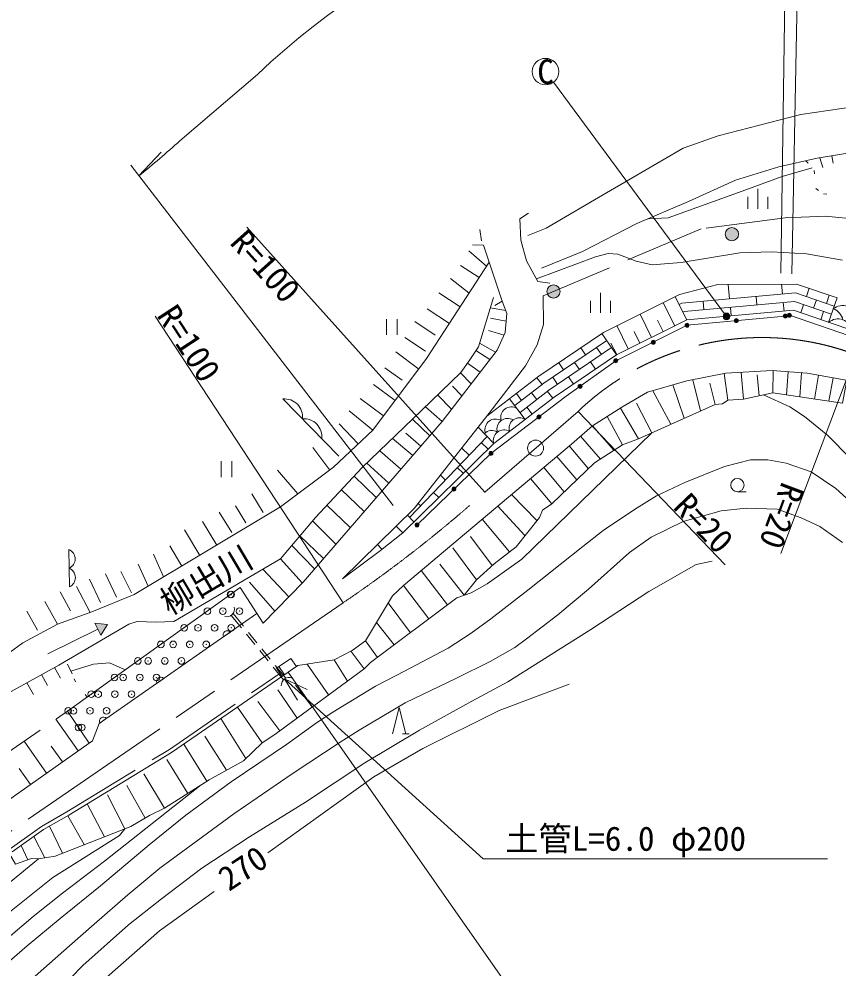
# Model space of a CAD drawing. Units: millimetres, scale not verified. Extents: x 40000 to 680000, y 20000 to 380000.
# Drawn here: x 114033 to 175646, y 264390 to 335818 of the extents above; entities that cross this region are included whole.
import ezdxf
from ezdxf.enums import TextEntityAlignment as Align

# ---------------------------------------------------------------- set-up
doc = ezdxf.new("R2010")
doc.units = ezdxf.units.MM
doc.header["$LTSCALE"] = 1000
doc.header["$PDMODE"] = 32
doc.header["$PDSIZE"] = 500
for name, pattern in [('CHAIN', [18.5, 12, -1.5, 3.5, -1.5]), ('DASHED', [7.5, 6, -1.5]), ('DOTTED', [1.75, 0.25, -1.5])]:
    doc.linetypes.add(name, pattern=pattern)
for name, color, linetype, lineweight in [('M-BGD', 7, 'Continuous', 13), ('M-BMK', 2, 'CHAIN', 13), ('M-BMK-SRVR', 3, 'Continuous', 13), ('M-STR-HTXT', 7, 'Continuous', 13), ('M-STR-STRC', 7, 'Continuous', 13)]:
    doc.layers.add(name, color=color, linetype=linetype, lineweight=lineweight)
doc.layers.add('M-BMK-HTXT', color=7, linetype='Continuous')
doc.styles.add('ＭＳ ゴシック', font='')
doc.styles.get('ＭＳ ゴシック').set_extended_font_data('MS Gothic')

msp = doc.modelspace()

# ---------------------------------------------------------------- hatches: boundary and pattern name
at = {"layer": 'M-BGD'}
for points in [[(167162, 319621, -1), (168162, 319621, -1)], [(153744, 315308, -1), (154744, 315308, -1)], [(171530, 313460, -1), (171830, 313460, -0.41421), (171680, 313310, -0.41421)], [(171839, 313518, -1), (172139, 313518, -0.41421), (171989, 313368, -0.41421)], [(164146, 312770, -1), (164446, 312770, -0.41421), (164296, 312620, -0.41421)], [(167838, 313115, -1), (168138, 313115, -0.41421), (167988, 312965, -0.41421)], [(161600, 311483, -1), (161900, 311483, -0.41421), (161750, 311333, -0.41421)], [(158781, 310096, -1), (159081, 310096, -0.41421), (158931, 309946, -0.41421)], [(156095, 308176, -1), (156395, 308176, -0.41421), (156245, 308026, -0.41421)], [(152996, 305868, -1), (153296, 305868, -0.41421), (153146, 305718, -0.41421)], [(149379, 303119, -1), (149679, 303119, -0.41421), (149529, 302969, -0.41421)], [(146604, 300431, -1), (146904, 300431, -0.41421), (146754, 300281, -0.41421)], [(143829, 297743, -1), (144129, 297743, -0.41421), (143979, 297593, -0.41421)], [(120182, 289451), (120679, 290253), (119741, 290348)]]:
    msp.add_hatch(color=256, dxfattribs=at).paths.add_polyline_path(points)
at = {"layer": 'M-STR-HTXT'}
msp.add_hatch(color=256, dxfattribs=at).paths.add_polyline_path([(167300, 313682, -1), (167222, 313188, -1)])

# ---------------------------------------------------------------- linework, layer by layer
at = {"layer": 'M-BGD'}
for p, q in [((174510, 324640), (174275, 325371)), ((175269, 324978), (175181, 325519)), ((169606, 321528), (169606, 323028)), ((168856, 321528), (168856, 322428)), ((170356, 321528), (170356, 322428)), ((148820, 319114), (148711, 319971)), ((147863, 318361), (149213, 317218)), ((147249, 317272), (148657, 316360)), ((146494, 316281), (147895, 315184)), ((167489, 314761), (167391, 315843)), ((171473, 315122), (171406, 315865)), ((145610, 315214), (147232, 314162)), ((157778, 313699), (157778, 315199)), ((173263, 314931), (173474, 315546)), ((174776, 314411), (174987, 315026)), ((157028, 313699), (157028, 314599)), ((158528, 313699), (158528, 314599)), ((163366, 312720), (162500, 314467)), ((164262, 313163), (163396, 314911)), ((165556, 313933), (165497, 314581)), ((169540, 314295), (169481, 314942)), ((171590, 313828), (171532, 314475)), ((172841, 313701), (173052, 314316)), ((173808, 314056), (174019, 314671)), ((174940, 312981), (175574, 314825)), ((144735, 314001), (146419, 312909)), ((149481, 314075), (150648, 313870)), ((161618, 311854), (160753, 313601)), ((167607, 313467), (167548, 314114)), ((174354, 313182), (174565, 313797)), ((141690, 313237), (141690, 312037)), ((142490, 313237), (142490, 312037)), ((143808, 313042), (145349, 312029)), ((150680, 313084), (149505, 313293)), ((162492, 312287), (162059, 313161)), ((171989, 313518), (189157, 307625)), ((150524, 312021), (149341, 312361)), ((158980, 310547), (157882, 312158)), ((159871, 310989), (159005, 312736)), ((160745, 311421), (160312, 312295)), ((143064, 311856), (144616, 310811)), ((149889, 310748), (148676, 311426)), ((158997, 310556), (158565, 311429)), ((142383, 310765), (144105, 309467)), ((149453, 310182), (148404, 310862)), ((156660, 310539), (156294, 311076)), ((157852, 310565), (157486, 311102)), ((157392, 309465), (157026, 310002)), ((141542, 309569), (142868, 308631)), ((148733, 309248), (147780, 309921)), ((155007, 309413), (154641, 309950)), ((156199, 309439), (155833, 309976)), ((170736, 307671), (170763, 309347)), ((148041, 308351), (147244, 309176)), ((153389, 308300), (152994, 308815)), ((154547, 308313), (154181, 308850)), ((155739, 308339), (155373, 308876)), ((165308, 306317), (164731, 308671)), ((167352, 307122), (167093, 309127)), ((169707, 307450), (169560, 309040)), ((171767, 307519), (171899, 309261)), ((172763, 307372), (172901, 309185)), ((173870, 307209), (174188, 309000)), ((174957, 307049), (175269, 308808)), ((140701, 308319), (142321, 307099)), ((147352, 307457), (146633, 308181)), ((164078, 305763), (163226, 308278)), ((166397, 306808), (166015, 308405)), ((138084, 302915), (133888, 307220)), ((139706, 307259), (141451, 305944)), ((146567, 306440), (145526, 307518)), ((152119, 305685), (150931, 307232)), ((151843, 307112), (151447, 307628)), ((152992, 307175), (152596, 307691)), ((154181, 307269), (153785, 307784)), ((163080, 305313), (161706, 307837)), ((167352, 307122), (168544, 307200)), ((145861, 305524), (144613, 306637)), ((152635, 306081), (152239, 306596)), ((161644, 304666), (160483, 306892)), ((138865, 306321), (140644, 304875)), ((138109, 305360), (139549, 303838)), ((144934, 304454), (143630, 305689)), ((149744, 303861), (148586, 305104)), ((158790, 303356), (157171, 305198)), ((144260, 303674), (143132, 304640)), ((143419, 298300), (149243, 304398)), ((157776, 302698), (156277, 304420)), ((143655, 302975), (142138, 304253)), ((149318, 303442), (148801, 303936)), ((156874, 301971), (155428, 303686)), ((159442, 303779), (160625, 304207)), ((136136, 303560), (137406, 301866)), ((141167, 303318), (142758, 301940)), ((147903, 302996), (147346, 303528)), ((155994, 301124), (154497, 302901)), ((129240, 302543), (129240, 301343)), ((130040, 302543), (130040, 301343)), ((140206, 302393), (141845, 300886)), ((133477, 301859), (135013, 300071)), ((146108, 301115), (145730, 301476)), ((147462, 301620), (147006, 302055)), ((155056, 300222), (153504, 302064)), ((139238, 301397), (140899, 299792)), ((131561, 300080), (132408, 298667)), ((138295, 300391), (140006, 298761)), ((145606, 299797), (145210, 300175)), ((152998, 298070), (151095, 300034)), ((168075, 300240), (168742, 300240)), ((144257, 299177), (144049, 299341)), ((129104, 298689), (130037, 297175)), ((130332, 299186), (131093, 297889)), ((137198, 299220), (138956, 297548)), ((152098, 296945), (150060, 299162)), ((127844, 297996), (128910, 296217)), ((136115, 298039), (137867, 296290)), ((143744, 297970), (143250, 298472)), ((150942, 295725), (148882, 298170)), ((126485, 297359), (127629, 295449)), ((142909, 297149), (142416, 297651)), ((135172, 296926), (136938, 295217)), ((149636, 294688), (148006, 296862)), ((117792, 295883), (117822, 293071)), ((125387, 296155), (126291, 294647)), ((134556, 296199), (136261, 294435)), ((141349, 295900), (140998, 296257)), ((148450, 293604), (146681, 296024)), ((124146, 295531), (124916, 293824)), ((133700, 295189), (135339, 293377)), ((122992, 294778), (123758, 293130)), ((132388, 294414), (134335, 292335)), ((146265, 291728), (144293, 294302)), ((147511, 292442), (145694, 294795)), ((119347, 293661), (120159, 291897)), ((120553, 294047), (121372, 292291)), ((121699, 294239), (122503, 292620)), ((118368, 293101), (119378, 291149)), ((131385, 293420), (133284, 291245)), ((144875, 290678), (142965, 293184)), ((117131, 292691), (117896, 291282)), ((115972, 291988), (116942, 290265)), ((143475, 289629), (141807, 291863)), ((114633, 291247), (115421, 289807)), ((130767, 289984), (129996, 290934)), ((130920, 290114), (130136, 291078)), ((119741, 290348), (120182, 289451)), ((120679, 290253), (119741, 290348)), ((120679, 290253), (120182, 289451)), ((142245, 288707), (140928, 290400)), ((119961, 289900), (116193, 288044)), ((129421, 289316), (129934, 289674)), ((131776, 288743), (131146, 289519)), ((131929, 288872), (131298, 289648)), ((140997, 287771), (140103, 289028)), ((132785, 287501), (132154, 288277)), ((132938, 287630), (132307, 288406)), ((118029, 286538), (117687, 287252)), ((134099, 286199), (133316, 287164)), ((137326, 284950), (135703, 287261)), ((138742, 285992), (137740, 287594)), ((116183, 285660), (115734, 286475)), ((117147, 286211), (116705, 287011)), ((133935, 286085), (133163, 287035)), ((134012, 286464), (133587, 287082)), ((115118, 284972), (114626, 285863)), ((124416, 285828), (124930, 286186)), ((134954, 283204), (133503, 285321)), ((136088, 284039), (134830, 285675)), ((133660, 282252), (132008, 284453)), ((118493, 280737), (116814, 283121)), ((120108, 282826), (120622, 283184)), ((131093, 280156), (129221, 283167)), ((116109, 279058), (114411, 281467)), ((129633, 279274), (128020, 281848)), ((142880, 282006), (143380, 282006)), ((117301, 279897), (116461, 281089)), ((128170, 278443), (126435, 281250)), ((126726, 277524), (125146, 280093)), ((114904, 278209), (114055, 279414)), ((123520, 275675), (122144, 278140)), ((122005, 274876), (120702, 277420)), ((120460, 274270), (119160, 276744)), ((118947, 273677), (117697, 275856)), ((117295, 273029), (116317, 275065)), ((115966, 272692), (115159, 274299)), ((114701, 272539), (114207, 273619))]:
    msp.add_line(p, q, dxfattribs=at)
for points in [[(152314, 319511), (153679, 320083), (157324, 322197), (164004, 326092), (166624, 327015), (172840, 328636), (176972, 329232), (183174, 329884), (189368, 330247), (192757, 330036), (196572, 329454)], [(153348, 317075), (156419, 318328), (160507, 320414), (164393, 322077), (167940, 323682), (171193, 324681), (174066, 325337), (179585, 326236), (184734, 326274), (192828, 326493), (196614, 326177), (202825, 325115), (206981, 324456), (213017, 323891), (217738, 323857), (221547, 324322), (224535, 324962), (227423, 326362), (230414, 328135), (232577, 329010)], [(161379, 320787), (162862, 320864), (168428, 322856), (171435, 323970), (173690, 324607)], [(153967, 315941), (153073, 316057), (152206, 317620), (151777, 319178), (151721, 320775), (152366, 321207)], [(148153, 318829), (148980, 318793), (150391, 314588), (149835, 314255)], [(152958, 316265), (157402, 317927), (158367, 318156), (159089, 318118), (160457, 317599), (161671, 317303), (163840, 317493), (168265, 318217), (170648, 318285), (173273, 318131), (175995, 317660)], [(66340, 269433), (73032, 271642), (76804, 272692), (78659, 272736), (80811, 272439), (82332, 272628), (103567, 281680), (105685, 282745), (111211, 286609), (114325, 288857), (116942, 290265), (119516, 291199), (122701, 292496), (133707, 299091), (137696, 302084), (140644, 304875), (144700, 310256), (149408, 317518)], [(138374, 293676), (141234, 295809), (142909, 297149), (149744, 303861), (154281, 307345), (158980, 310547), (164262, 313163), (172288, 313891), (189304, 308050), (191547, 307341), (194201, 306782), (198108, 306044), (202815, 305368), (204652, 305265), (208167, 305213), (211284, 305449), (216269, 306269), (220466, 307441), (223799, 308792), (227278, 310330), (231922, 312715), (238407, 316115)], [(149236, 305930), (153137, 308926), (157993, 312234), (163723, 315073), (166602, 315838), (172527, 315871), (175574, 314825)], [(163685, 314328), (163903, 314436), (172448, 315211), (175363, 314210)], [(104976, 280538), (117023, 287186), (122305, 290269), (122917, 290463), (124320, 290429), (125687, 290459), (133700, 295189), (136335, 298299), (139850, 302051), (144317, 306351), (147278, 309208), (147952, 310164), (148593, 311154), (149717, 314852)], [(119310, 281313), (117677, 283715), (130679, 293020), (132409, 290337), (135399, 293439), (145861, 305524), (150007, 310901), (150614, 312216), (150724, 313657), (150391, 314588)], [(138374, 293676), (143758, 298971), (149415, 306156), (152145, 309724), (153026, 311301), (153482, 312825), (153464, 314977)], [(163973, 313746), (164082, 313800), (172368, 314551), (175152, 313595)], [(163973, 313746), (164082, 313800), (172368, 314551), (175152, 313595)], [(155199, 307428), (158931, 310096), (161750, 311483), (164296, 312770), (171680, 313460)], [(151327, 306716), (153519, 308399), (158248, 311621)], [(151723, 306201), (153900, 307872), (158614, 311084)], [(113530, 273134), (115882, 274816), (117786, 275907), (125508, 280612), (135004, 287147), (137740, 287594), (139102, 288278), (140103, 289028), (142135, 292407), (142965, 293184), (155597, 303828), (157171, 305198), (159390, 306597), (161322, 307725), (164276, 308583), (167208, 309149), (170680, 309354), (173327, 309153), (177233, 308459)], [(168360, 309217), (168541, 307200), (170736, 307671), (175992, 306897), (176298, 308625)], [(143979, 297743), (149529, 303119), (155199, 307428)], [(170045, 307523), (172016, 306637), (173126, 305907), (174878, 304468), (176583, 302749), (178556, 300363), (180186, 298506), (181297, 297394), (182696, 296339), (184003, 295706), (186982, 294749), (189544, 294187), (194712, 293107), (198047, 292486), (200892, 292177), (203480, 292209), (208468, 292868), (210377, 292973), (220578, 292754)], [(159286, 306531), (160625, 304207), (166397, 306808), (166967, 306849), (167352, 307122)], [(152522, 301237), (154124, 299325), (157327, 302406), (159442, 303779), (158281, 305898)], [(139998, 286917), (140474, 287379), (146980, 292256), (148041, 292628), (149259, 293310), (151855, 295151), (161644, 304666)], [(110259, 262268), (114642, 266060), (117136, 268120), (120158, 270584), (123821, 273662), (126585, 275891), (129996, 278401), (134165, 281220), (136402, 282836), (137646, 283646), (140848, 285597), (142465, 286427), (146325, 288467), (148038, 289584), (149539, 290671), (152303, 292837), (156459, 296122), (157974, 297314), (160324, 298903), (161985, 299926), (164111, 300934), (167106, 302139), (169057, 302628), (170357, 302635), (171750, 302397), (173627, 301734), (175494, 300471), (177906, 298280)], [(147511, 292442), (148450, 293604), (149768, 294808), (151422, 296099), (153178, 298296), (153413, 298858), (154124, 299325)], [(114814, 263402), (117823, 266059), (119700, 267688), (122215, 269910), (124623, 271898), (126983, 273635), (130201, 276006), (134591, 278994), (138196, 281400), (139624, 282298), (143091, 284341), (146956, 286213), (149468, 287461), (151339, 288513), (152202, 289162), (154575, 290966), (156877, 292903), (159969, 295655), (161599, 296814), (163986, 297986), (166862, 298789), (168726, 299005), (171059, 298931), (172880, 298274), (174267, 297624), (175981, 296427)], [(109780, 255138), (116063, 261715), (118833, 264572), (122273, 267646), (124750, 269593), (127789, 271914), (131376, 274273), (135598, 276878), (140059, 279835), (144170, 282302), (148108, 284472), (150810, 285933), (157045, 289861), (161419, 292724), (164979, 294761), (166170, 295010)], [(72579, 264247), (79077, 263344), (81448, 263266), (92514, 266075), (95096, 266493), (98243, 266824), (100270, 267901), (119569, 281495), (120054, 282788), (131935, 291069)], [(132332, 281331), (133201, 281905), (133660, 282252), (139998, 286917), (139022, 288217)], [(117940, 286724), (119635, 287259), (120854, 287348), (122024, 286826)], [(134898, 287074), (134473, 287692), (133402, 286955), (133827, 286337)], [(132761, 273055), (140737, 278786), (144421, 280923), (150152, 283783), (155421, 285743)], [(123415, 279004), (124984, 276415), (128344, 278554), (130922, 279994), (132332, 281331), (130475, 284030)], [(142130, 282006), (142630, 284006), (143130, 282006)], [(68168, 246901), (69314, 247151), (71047, 247366), (75350, 248534), (79845, 249730), (84923, 250835), (90926, 251983), (92279, 252403), (95276, 253421), (98391, 255033), (101700, 257340), (107038, 261413), (115096, 268262), (117296, 270028), (120461, 272437), (125613, 276506), (127612, 278088)], [(113321, 272985), (113781, 272202), (114977, 272640), (115496, 272618), (116748, 272815), (122448, 275050), (123854, 275869), (124984, 276415)], [(67957, 249503), (70318, 249666), (71998, 249883), (77001, 250772), (87595, 253338), (90910, 253929), (93193, 254555), (96448, 255834), (98975, 257414), (112407, 267889), (116575, 271203), (121586, 274361), (122005, 274876)], [(96912, 258670), (98977, 259725), (100932, 260794), (103282, 262519), (106084, 264872), (115496, 272618)], [(115696, 257788), (120026, 263150), (124594, 267187), (128710, 270145)]]:
    msp.add_lwpolyline(points, dxfattribs=at)
at = {"layer": 'M-BGD', "linetype": 'DOTTED'}
for points in [[(173237, 325148), (173857, 324407), (173984, 323058), (174552, 322657), (177642, 322335), (179735, 322227), (182350, 322391), (183455, 320554), (184060, 319793), (188008, 317710), (192101, 315779), (195742, 313650), (199123, 311905), (202362, 310675), (203849, 310529), (205619, 311156), (206141, 311554)], [(119155, 284772), (118291, 285933), (118029, 286538)]]:
    msp.add_lwpolyline(points, dxfattribs=at)
at = {"layer": 'M-BGD', "linetype": 'DASHED'}
for points in [[(236973, 321754), (223802, 313773), (221396, 312760), (218130, 311949), (214211, 311244), (211082, 310940), (207828, 310750), (205350, 309625), (202988, 309392), (200274, 310241), (184771, 317858), (180564, 319973), (177775, 320670), (174712, 320989), (171677, 320841), (165347, 320025), (153464, 314977)], [(67691, 252831), (68817, 252905), (79487, 255029), (85450, 256445), (89591, 257812), (92747, 259251), (97808, 262320), (101754, 265024), (113367, 273362), (115731, 275052), (117644, 276149), (125356, 280848), (133668, 286567)], [(97759, 270458), (98978, 270928), (104495, 274643), (117677, 283715)]]:
    msp.add_lwpolyline(points, dxfattribs=at)
at = {"layer": 'M-BGD'}
for centre, radius in [((167662, 319621), 500), ((154244, 315308), 500), ((171680, 313460), 150), ((171989, 313518), 150), ((164296, 312770), 150), ((167988, 313115), 150), ((161750, 311483), 150), ((158931, 310096), 150), ((156245, 308176), 150), ((153146, 305868), 150), ((149529, 303119), 150), ((168075, 300740), 500), ((146754, 300431), 150), ((143979, 297743), 150)]:
    msp.add_circle(centre, radius, dxfattribs=at)
for centre, radius, start, end in [((176002, 313157), 1102, 11.84388, 130.26447), ((174932, 312956), 1102, 11.84388, 71.05417), ((175653, 312140), 1102, 11.84388, 130.26447), ((134015, 305882), 1345, 353.06752, 95.45779), ((151070, 305821), 801, 58.37294, 196.67561), ((135478, 304381), 1345, 353.06752, 95.45779), ((149883, 304909), 801, 58.37294, 196.67561), ((150791, 304956), 801, 58.37294, 196.67561), ((151699, 305003), 801, 58.37294, 196.67561), ((149603, 304044), 801, 58.37294, 134.53909), ((150511, 304091), 801, 58.37294, 196.67561), ((117487, 295176), 769, 294.55511, 66.69734), ((117503, 293770), 769, 294.55511, 66.69734), ((129657, 291405), 580, 256.08252, 15.11214), ((129709, 289450), 318, 44.76728, 204.98501), ((124704, 285963), 318, 44.76728, 204.98501), ((134343, 285673), 580, 65.32839, 184.35801), ((120396, 282960), 318, 44.76728, 204.98501)]:
    msp.add_arc(centre, radius, start, end, dxfattribs=at)
for p in [(129952, 292500), (130000, 292500), (128206, 291250), (129375, 291250), (130625, 291250), (126459, 290000), (127500, 290000), (128750, 290000), (130000, 290000), (124712, 288750), (125625, 288750), (126875, 288750), (128125, 288750), (122966, 287500), (123750, 287500), (125000, 287500), (126250, 287500), (121219, 286250), (121875, 286250), (123125, 286250), (124375, 286250), (119473, 285000), (120000, 285000), (121250, 285000), (122500, 285000), (117726, 283750), (118125, 283750), (119375, 283750), (120625, 283750), (118503, 282500), (118750, 282500)]:
    msp.add_point(p, dxfattribs=at)
at = {"layer": 'M-BMK'}
for p, q in [((149071, 300211), (156090, 306282)), ((99490, 265104), (138416, 291881))]:
    msp.add_line(p, q, dxfattribs=at)
for centre, radius, start, end in [((169928, 291842), 20000, 69.36624, 133.78005), ((82298, 374650), 100000, 304.13767, 311.89273)]:
    msp.add_arc(centre, radius, start, end, dxfattribs=at)
at = {"layer": 'M-BMK-SRVR'}
msp.add_circle((152895, 303518), 600, dxfattribs=at)
at = {"layer": 'M-STR-HTXT'}
for p, q in [((171346, 316699), (171802, 347810)), ((172176, 316647), (172790, 347769)), ((131978, 331651), (126138, 326651)), ((167261, 313435), (154239, 331051)), ((123054, 324014), (124733, 325805)), ((142179, 299203), (122443, 324806)), ((149071, 300211), (131183, 320153)), ((138416, 291881), (124272, 313458)), ((176976, 310559), (171338, 295585)), ((156090, 306282), (167161, 294730)), ((134280, 286649), (150922, 262858)), ((134012, 286149), (148961, 272613)), ((134012, 286149), (134983, 284541)), ((134012, 286149), (135708, 285341)), ((148961, 272613), (174856, 272613))]:
    msp.add_line(p, q, dxfattribs=at)
msp.add_circle((167261, 313435), 250, dxfattribs=at)
for centre, radius, start, end in [((169928, 291842), 55000, 88.06301, 133.63059), ((81519, 375719), 66321, 308.77498, 312.28162)]:
    msp.add_arc(centre, radius, start, end, dxfattribs=at)
at = {"layer": 'M-STR-STRC'}
msp.add_circle((153644, 331855), 1000, dxfattribs=at)

# ---------------------------------------------------------------- texts
at = {"layer": 'M-BGD', "style": 'ＭＳ ゴシック'}
msp.add_text('270', height=1833, rotation=33.44, dxfattribs=at).set_placement((130875, 271911), align=Align.MIDDLE_CENTER)
at = {"layer": 'M-BMK-HTXT', "style": 'ＭＳ ゴシック'}
msp.add_text('柳出川', height=1833, rotation=30.592, dxfattribs=at).set_placement((125625, 290435), align=Align.BOTTOM_LEFT)
at = {"layer": 'M-STR-HTXT', "style": 'ＭＳ ゴシック'}
for s, rotation, p in [('R=100', 311.893, (131183, 320153)), ('R=20', 249.366, (173159, 300423))]:
    msp.add_text(s, height=1833, rotation=rotation, dxfattribs=at).set_placement(p, align=Align.TOP_LEFT)
for s, rotation, p in [('R=100', 303.246, (123889, 313208)), ('R=20', 313.78, (162765, 298656))]:
    msp.add_text(s, height=1833, rotation=rotation, dxfattribs=at).set_placement(p, align=Align.BOTTOM_LEFT)
msp.add_text('土管L=6.0 φ200', height=1833, dxfattribs=at).set_placement((150609, 272662), align=Align.BOTTOM_LEFT)
at = {"layer": 'M-STR-STRC', "style": 'ＭＳ ゴシック'}
msp.add_text('C', height=1833, dxfattribs=at).set_placement((153644, 331855), align=Align.MIDDLE_CENTER)

doc.saveas('drawing.dxf')
